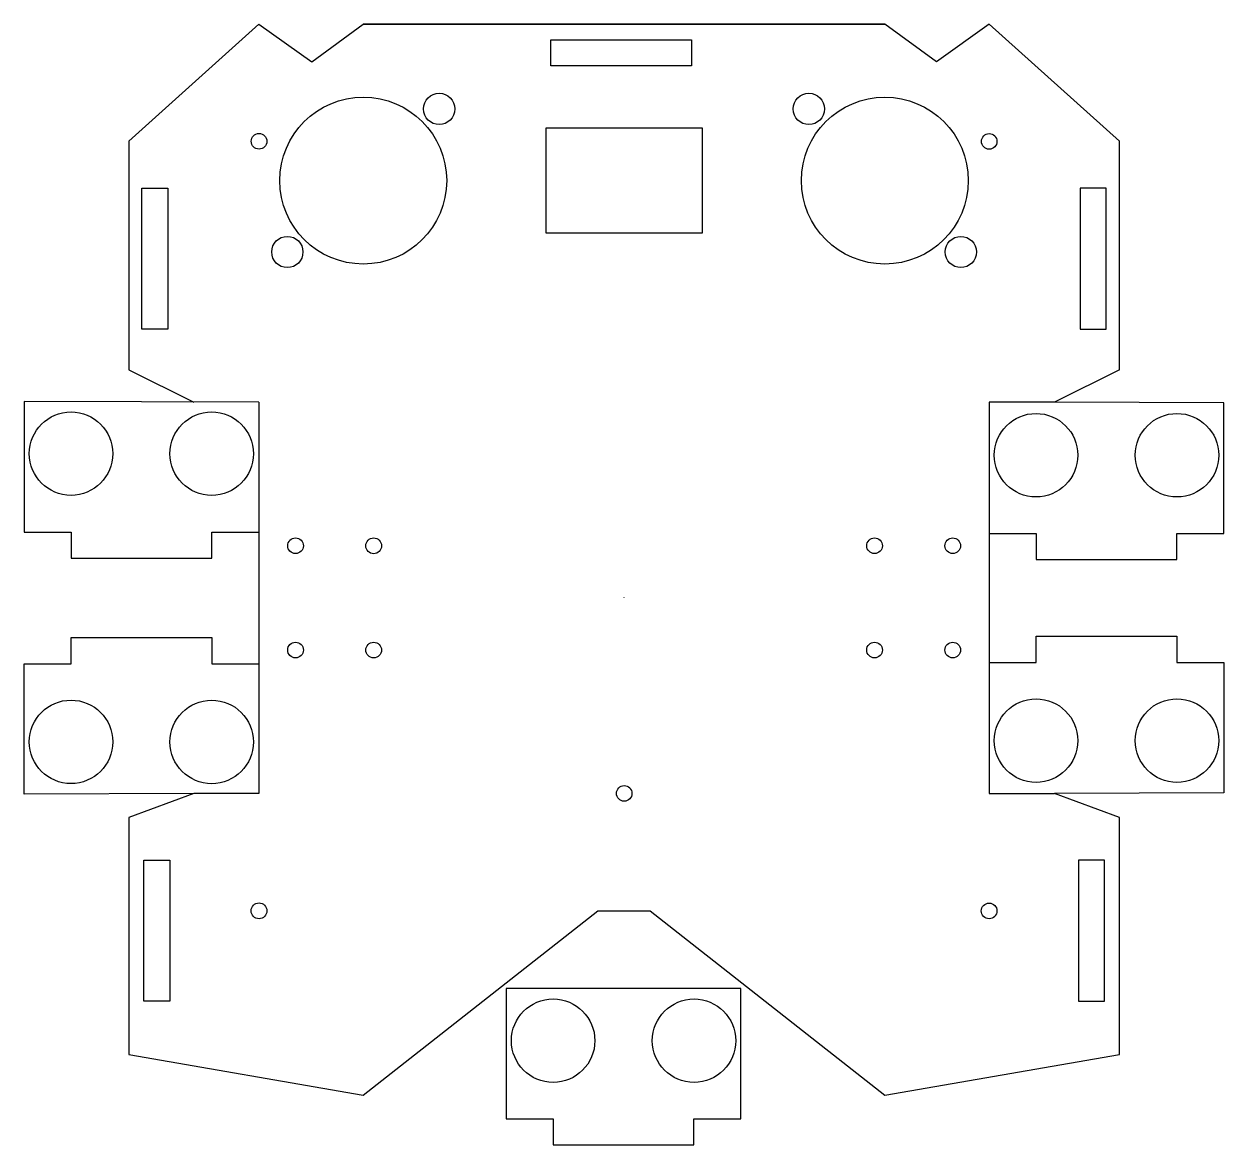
# Model space of a CAD drawing. Header units: millimetres. Extents: x 0.47 to 9.52, y 5.21 to 13.67.
import ezdxf

# ---------------------------------------------------------------- set-up
doc = ezdxf.new("R2010")
doc.units = ezdxf.units.MM
doc.layers.add('PDF_Geometry', color=7, linetype='Continuous')

msp = doc.modelspace()

# ---------------------------------------------------------------- linework, layer by layer
at = {"layer": 'PDF_Geometry', "lineweight": 25}
for points in [[(1.2567, 12.7833), (2.24, 13.6683), (2.6383, 13.3817), (3.0267, 13.6683)], [(8.735, 12.7833), (7.7517, 13.6683), (7.3533, 13.3817), (6.9633, 13.6683)], [(1.2567, 12.7833), (1.2567, 11.0583)], [(8.735, 11.0583), (8.735, 12.7833)], [(1.2567, 11.0583), (1.7483, 10.815)], [(8.735, 11.0583), (8.2433, 10.815)], [(2.24, 10.815), (0.4667, 10.82), (0.4667, 9.835), (0.8217, 9.835), (0.8217, 9.6383), (1.8833, 9.6383), (1.8833, 9.835), (2.2383, 9.835)], [(2.24, 10.815), (2.24, 7.8617), (1.7483, 7.8617)], [(8.2433, 10.815), (7.7517, 10.815), (7.7517, 7.8617), (8.2433, 7.8617)], [(7.7517, 9.825), (8.105, 9.825), (8.105, 9.6283), (9.1683, 9.6283), (9.1683, 9.825), (9.5233, 9.825), (9.5233, 10.81)], [(9.5233, 10.81), (8.2433, 10.815)], [(4.995, 9.3383), (4.995, 9.34)], [(1.7483, 7.8617), (0.4667, 7.8567), (0.4667, 8.8417), (0.8217, 8.8417), (0.8217, 9.0383), (1.8833, 9.0383), (1.8833, 8.8417), (2.2383, 8.8417)], [(7.7517, 8.8517), (8.105, 8.8517), (8.105, 9.0483), (9.1683, 9.0483), (9.1683, 8.8517), (9.5233, 8.8517), (9.5233, 7.8667)], [(1.7483, 7.8617), (1.2567, 7.68), (1.2567, 6.9767), (1.2567, 5.8933), (3.0267, 5.5867), (4.7983, 6.9767), (5.1933, 6.9767), (6.9633, 5.5867), (8.735, 5.8933), (8.735, 6.9767), (8.735, 7.68), (8.2433, 7.8617)], [(9.5233, 7.8667), (8.2433, 7.8617)]]:
    msp.add_lwpolyline(points, dxfattribs=at)
for points in [[(6.9633, 13.6683), (3.0267, 13.6683)], [(4.4417, 13.3533), (4.4417, 13.55), (5.505, 13.55), (5.505, 13.3533)], [(4.405, 12.0933), (5.5867, 12.0933), (5.5867, 12.8817), (4.405, 12.8817)], [(1.355, 12.43), (1.5533, 12.43), (1.5533, 11.3667), (1.355, 11.3667)], [(8.635, 12.43), (8.4383, 12.43), (8.4383, 11.3667), (8.635, 11.3667)], [(1.37, 7.3583), (1.5667, 7.3583), (1.5667, 6.295), (1.37, 6.295)], [(8.6217, 7.3583), (8.425, 7.3583), (8.425, 6.295), (8.6217, 6.295)], [(5.8767, 6.39), (4.105, 6.39), (4.105, 5.4067), (4.46, 5.4067), (4.46, 5.21), (5.5233, 5.21), (5.5233, 5.4067), (5.8767, 5.4067)]]:
    msp.add_lwpolyline(points, close=True, dxfattribs=at)
for centre, radius in [((3.6001, 13.0273), 0.1183), ((6.3901, 13.0273), 0.1183), ((3.0269, 12.4867), 0.6298), ((6.9636, 12.4867), 0.6298), ((2.2407, 12.7833), 0.0593), ((7.7512, 12.7824), 0.0588), ((2.4539, 11.9483), 0.1178), ((7.5372, 11.9483), 0.1178), ((0.8218, 10.4268), 0.3149), ((1.8833, 10.4262), 0.3151), ((8.1049, 10.4145), 0.3151), ((9.1683, 10.4145), 0.3151), ((2.5159, 9.7315), 0.0591), ((3.1057, 9.7311), 0.0593), ((6.8859, 9.7315), 0.0591), ((7.4759, 9.7315), 0.0591), ((2.5159, 8.9448), 0.0591), ((3.1057, 8.9444), 0.0593), ((6.8859, 8.9448), 0.0591), ((7.4759, 8.9448), 0.0591), ((0.8218, 8.2518), 0.3149), ((1.8833, 8.2512), 0.3151), ((8.1049, 8.2612), 0.3151), ((9.1683, 8.2612), 0.3151), ((4.9963, 7.8628), 0.0587), ((2.2403, 6.9769), 0.0597), ((7.7507, 6.9761), 0.0593), ((4.4601, 5.9968), 0.3149), ((5.5235, 5.9968), 0.3149)]:
    msp.add_circle(centre, radius, dxfattribs=at)

doc.saveas('drawing.dxf')
